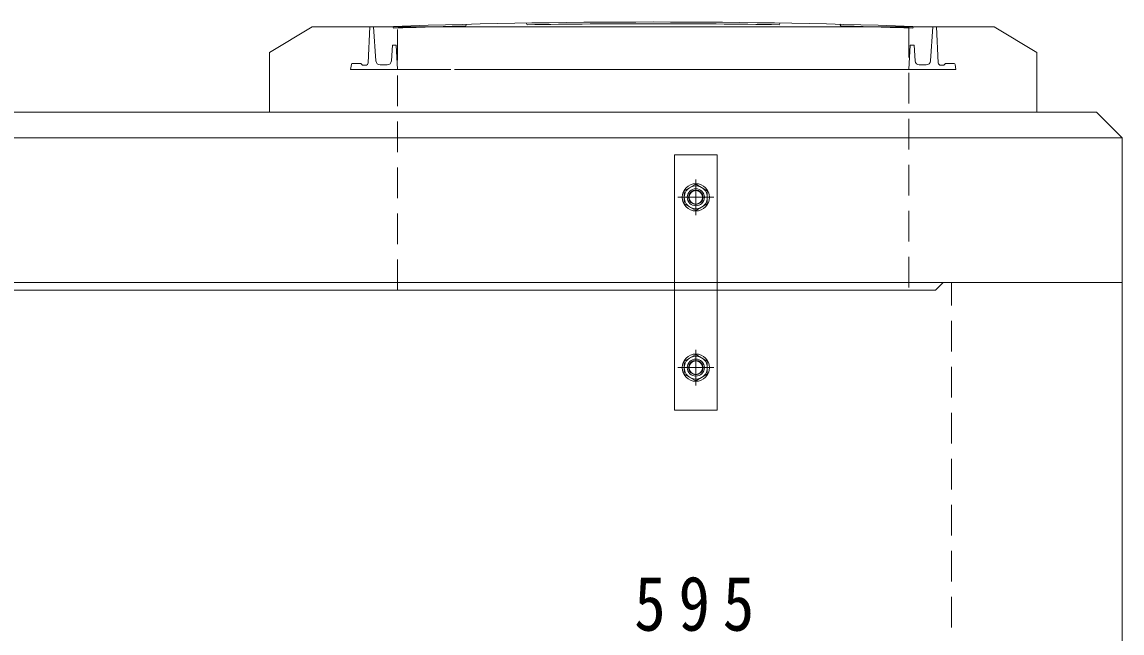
# Model space of a CAD drawing. Units: millimetres, scale not verified. Extents: x -5968 to 5968, y -4228 to 4228.
# Drawn here: x -3156 to -1866, y -1181 to -464 of the extents above; entities that cross this region are included whole.
import ezdxf

# ---------------------------------------------------------------- set-up
doc = ezdxf.new("R2010")
doc.units = ezdxf.units.MM
doc.header["$LTSCALE"] = 30
doc.linetypes.add('CHAIN1', pattern=[8, 5, -1, 1, -1])
doc.linetypes.add('DASHED1', pattern=[1.8, 1.2, -0.6])
for name, color, linetype, lineweight in [('0-0_枠', 3, 'Continuous', 9), ('0-1_製品図', 7, 'Continuous', 9), ('0-6_寸法', 4, 'Continuous', 9)]:
    doc.layers.add(name, color=color, linetype=linetype, lineweight=lineweight)
doc.styles.add('ＭＳ ゴシック', font='')
doc.styles.get('ＭＳ ゴシック').set_extended_font_data('MS Gothic')

msp = doc.modelspace()

# ---------------------------------------------------------------- linework, layer by layer
at = {"layer": '0-1_製品図', "linetype": 'DASHED1'}
for p, q in [((-2715.93, -778.77), (-2715.93, -469.77)), ((-2115.93, -469.77), (-2115.93, -778.77)), ((-2065.93, -1660.77), (-2065.93, -769.77))]:
    msp.add_line(p, q, dxfattribs=at)
at = {"layer": '0-1_製品図', "color": 3}
for p, q in [((-1895.93, -569.77), (-1865.93, -599.77)), ((-4965.93, -599.77), (-1865.93, -599.77)), ((-1865.93, -769.77), (-4965.93, -769.77)), ((-2075.93, -769.77), (-4755.93, -769.77))]:
    msp.add_line(p, q, dxfattribs=at)
at = {"layer": '0-1_製品図'}
for p, q in [((-2379.43, -661.97), (-2365.93, -654.18)), ((-2379.43, -677.56), (-2379.43, -661.97)), ((-2379.43, -861.97), (-2365.93, -854.18)), ((-2379.43, -877.56), (-2379.43, -861.97))]:
    msp.add_line(p, q, dxfattribs=at)
at = {"layer": '0-1_製品図', "color": 4, "linetype": 'CHAIN1'}
for p, q in [((-2365.93, -648.77), (-2365.93, -690.77)), ((-2365.93, -649.77), (-2365.93, -689.77)), ((-2365.93, -650.13), (-2365.93, -689.4)), ((-2344.93, -669.77), (-2386.93, -669.77)), ((-2345.93, -669.77), (-2385.93, -669.77)), ((-2346.29, -669.77), (-2385.56, -669.77)), ((-2365.93, -848.77), (-2365.93, -890.77)), ((-2365.93, -849.77), (-2365.93, -889.77)), ((-2365.93, -850.13), (-2365.93, -889.4)), ((-2344.93, -869.77), (-2386.93, -869.77)), ((-2385.93, -869.77), (-2345.93, -869.77)), ((-2346.29, -869.77), (-2385.56, -869.77))]:
    msp.add_line(p, q, dxfattribs=at)
at = {"layer": '0-1_製品図', "color": 3}
for points in [[(-4965.93, -599.77), (-4935.93, -569.77), (-1895.93, -569.77)], [(-1865.93, -599.77), (-1865.93, -769.77), (-2075.93, -769.77), (-2084.93, -778.77), (-4746.93, -778.77), (-4755.93, -769.77), (-4965.93, -769.77), (-4965.93, -599.77)], [(-1865.93, -769.77), (-1865.93, -1669.77), (-3415.93, -1669.77)]]:
    msp.add_lwpolyline(points, dxfattribs=at)
at = {"layer": '0-1_製品図'}
msp.add_lwpolyline([(-2390.93, -619.77), (-2340.93, -619.77), (-2340.93, -919.77), (-2390.93, -919.77)], close=True, dxfattribs=at)
for points in [[(-2365.93, -654.18), (-2352.43, -661.97), (-2352.43, -677.56), (-2365.93, -685.36), (-2379.43, -677.56)], [(-2365.93, -854.18), (-2352.43, -861.97), (-2352.43, -877.56), (-2365.93, -885.36), (-2379.43, -877.56)]]:
    msp.add_lwpolyline(points, dxfattribs=at)
for centre, radius in [((-2365.93, -669.77), 16), ((-2365.93, -669.77), 16), ((-2365.93, -669.77), 13.5), ((-2365.93, -669.77), 10), ((-2365.93, -669.77), 8.5), ((-2365.93, -869.77), 16), ((-2365.93, -869.77), 16), ((-2365.93, -869.77), 13.5), ((-2365.93, -869.77), 10), ((-2365.93, -869.77), 8.5)]:
    msp.add_circle(centre, radius, dxfattribs=at)
at = {"layer": '0-1_製品図', "color": 4}
for centre in [(-2365.93, -669.77), (-2365.93, -869.77)]:
    msp.add_circle(centre, 8, dxfattribs=at)
at = {"layer": '0-6_寸法', "color": 3}
for p, q in [((-2815.93, -469.77), (-2865.93, -499.77)), ((-2815.93, -469.77), (-2015.93, -469.77)), ((-2015.93, -469.77), (-1965.93, -499.77)), ((-2865.93, -569.77), (-2865.93, -499.77)), ((-1965.93, -569.77), (-1965.93, -499.77))]:
    msp.add_line(p, q, dxfattribs=at)
at = {"layer": '0-6_寸法'}
for p, q in [((-2741.24, -509.6), (-2743.93, -469.77)), ((-2090.61, -509.6), (-2087.93, -469.77)), ((-2723.12, -509.59), (-2721.93, -491.27)), ((-2717.43, -491.27), (-2721.93, -491.27)), ((-2715.93, -519.77), (-2717.43, -491.27)), ((-2115.93, -519.77), (-2114.43, -491.27)), ((-2114.43, -491.27), (-2109.93, -491.27)), ((-2108.73, -509.59), (-2109.93, -491.27)), ((-2770.05, -513.63), (-2770.93, -519.77)), ((-2769.06, -512.77), (-2758.93, -512.77)), ((-2758.93, -512.77), (-2756.93, -514.77)), ((-2753.31, -514.77), (-2756.93, -514.77)), ((-2728.11, -514.27), (-2736.25, -514.27)), ((-2103.74, -514.27), (-2095.6, -514.27)), ((-2078.54, -514.77), (-2074.93, -514.77)), ((-2072.93, -512.77), (-2074.93, -514.77)), ((-2062.79, -512.77), (-2072.93, -512.77)), ((-2061.8, -513.63), (-2060.93, -519.77)), ((-2653.39, -519.77), (-2770.93, -519.77)), ((-2649.2, -519.77), (-2060.93, -519.77))]:
    msp.add_line(p, q, dxfattribs=at)
at = {"layer": '0-6_寸法', "color": 3, "lineweight": 18}
for p, q in [((-2721.43, -469.08), (-2720.43, -471.05)), ((-2634.92, -466.49), (-2635.88, -468.59)), ((-2564.93, -465.06), (-2563.89, -467.11)), ((-2266.92, -465.06), (-2267.96, -467.11)), ((-2196.93, -466.49), (-2195.97, -468.59)), ((-2196.93, -466.49), (-2195.98, -468.59)), ((-2110.43, -469.08), (-2111.43, -471.05)), ((-2110.43, -469.08), (-2111.43, -471.05))]:
    msp.add_line(p, q, dxfattribs=at)
at = {"layer": '0-6_寸法'}
for points in [[(-2743.93, -469.77), (-2748.45, -469.77), (-2750.32, -511.9)], [(-2087.93, -469.77), (-2083.41, -469.77), (-2081.53, -511.9)]]:
    msp.add_lwpolyline(points, dxfattribs=at)
at = {"layer": '0-6_寸法', "color": 3, "lineweight": 18}
for radius, start, end in [(9000, 87.93054, 92.06946), (8998, 91.4007, 91.9393), (8998, 89.05777, 90.94223), (8998, 88.0607, 88.5993), (8998, 88.0607, 88.5993)]:
    msp.add_arc((-2415.93, -9463.9), radius, start, end, dxfattribs=at)
at = {"layer": '0-6_寸法'}
for centre, radius, start, end in [((-2769.06, -513.77), 1, 90, 171.86945), ((-2753.31, -511.77), 3, 270, 357.45486), ((-2736.25, -509.27), 5, 183.8567, 270), ((-2728.11, -509.27), 5, 270, 356.26851), ((-2103.74, -509.27), 5, 183.73149, 270), ((-2095.6, -509.27), 5, 270, 356.1433), ((-2078.54, -511.77), 3, 182.54514, 270), ((-2062.79, -513.77), 1, 8.13055, 90)]:
    msp.add_arc(centre, radius, start, end, dxfattribs=at)

# ---------------------------------------------------------------- texts
at = {"layer": '0-0_枠', "color": 7, "insert": (-2438.25, -1179.67), "char_height": 64.15, "attachment_point": 7, "style": 'ＭＳ ゴシック'}
msp.add_mtext('\\T1.4;\\W0.85;595', dxfattribs=at)

doc.saveas('drawing.dxf')
